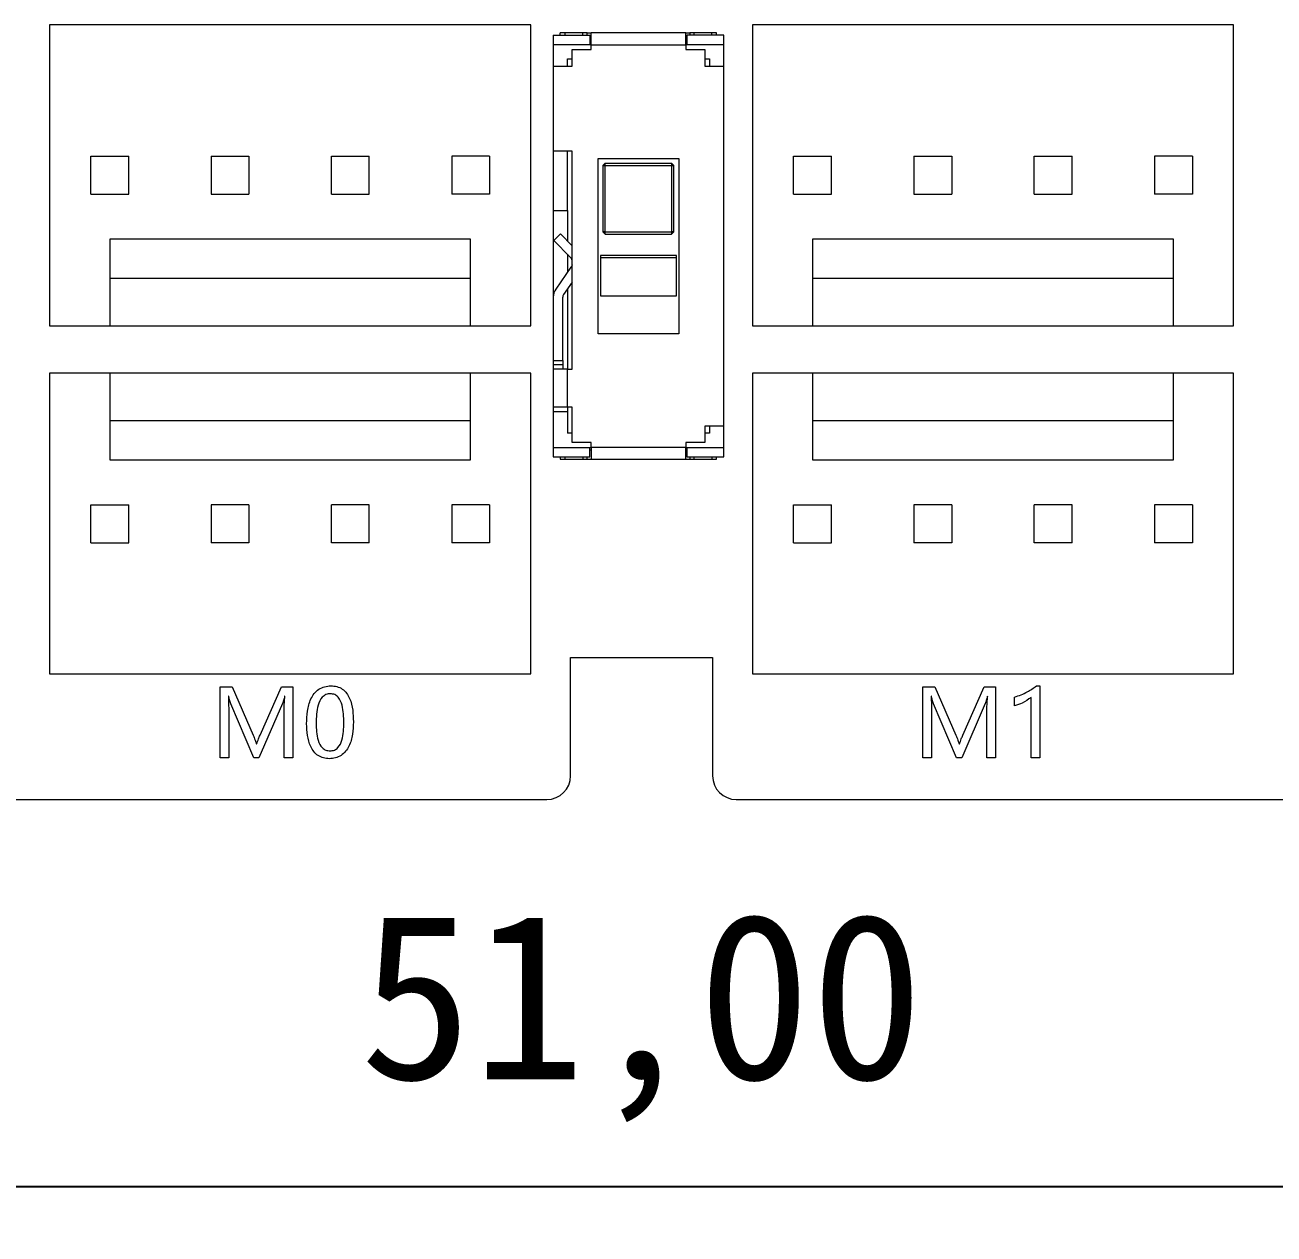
# Model space of a CAD drawing. Header units: millimetres. Extents: x 357.3 to 442.8, y 102.1 to 195.9.
# Drawn here: x 382.87 to 409.25, y 102.09 to 127.61 of the extents above; entities that cross this region are included whole.
import ezdxf

# ---------------------------------------------------------------- set-up
doc = ezdxf.new("R2010")
doc.units = ezdxf.units.MM
doc.header["$PDSIZE"] = -1
doc.dimstyles.new('ISO-25', dxfattribs={"dimtxt": 2.5, "dimasz": 2.5, "dimexe": 1.25, "dimexo": 0.625, "dimtad": 1, "dimtxsty": 'Standard', "dimcen": 2.5, "dimadec": 0, "dimazin": 0, "dimtfac": 1, "dimtmove": 0, "dimatfit": 3, "dimfxl": 1, "dimarcsym": 0})

# ---------------------------------------------------------------- blocks, each defined once
blk = doc.blocks.new('*D7')
at = {"color": 0, "lineweight": -2, "transparency": 16777216}
for p, q in [((370.395, 110.762), (370.395, 102.09)), ((421.395, 110.762), (421.395, 102.09)), ((373.951, 103.09), (417.839, 103.09))]:
    blk.add_line(p, q, dxfattribs=at)
at = {"color": 0, "transparency": 16777216}
for points in [[(373.951, 103.683), (373.951, 102.498), (370.395, 103.09)], [(417.839, 103.683), (417.839, 102.498), (421.395, 103.09)]]:
    blk.add_solid(points, dxfattribs=at)
at = {"layer": 'Defpoints', "color": 0, "transparency": 16777216}
for p in [(370.395, 111.762), (421.395, 111.762), (421.395, 103.09)]:
    blk.add_point(p, dxfattribs=at)
at = {"color": 0, "transparency": 16777216, "insert": (395.895, 106.656), "char_height": 3.5, "attachment_point": 5}
blk.add_mtext('51,00', dxfattribs=at)

msp = doc.modelspace()

# ---------------------------------------------------------------- linework, layer by layer
at = {"color": 7, "linetype": 'Continuous', "lineweight": 15}
for p, q in [((383.395, 127.612), (383.395, 121.262)), ((393.555, 127.612), (383.395, 127.612)), ((393.555, 121.262), (393.555, 127.612)), ((394.029, 127.396), (394.804, 127.396)), ((394.029, 127.396), (394.029, 127.196)), ((394.179, 127.396), (394.179, 127.446)), ((394.279, 127.446), (394.179, 127.446)), ((394.656, 127.446), (394.279, 127.446)), ((394.743, 127.446), (394.656, 127.446)), ((394.743, 127.446), (394.829, 127.446)), ((394.804, 127.396), (394.804, 127.196)), ((396.829, 127.446), (394.829, 127.446)), ((394.829, 127.196), (394.829, 127.446)), ((396.829, 127.196), (396.829, 127.446)), ((396.829, 127.446), (396.916, 127.446)), ((397.629, 127.396), (396.854, 127.396)), ((396.854, 127.396), (396.854, 127.196)), ((397.002, 127.446), (396.916, 127.446)), ((397.379, 127.446), (397.002, 127.446)), ((397.479, 127.446), (397.379, 127.446)), ((397.479, 127.396), (397.479, 127.446)), ((397.629, 127.196), (397.629, 127.396)), ((398.235, 127.612), (398.235, 121.262)), ((408.395, 127.612), (398.235, 127.612)), ((408.395, 121.262), (408.395, 127.612)), ((394.804, 127.196), (394.029, 127.196)), ((394.029, 127.196), (394.029, 126.746)), ((394.829, 127.246), (394.804, 127.246)), ((394.829, 127.196), (394.804, 127.196)), ((394.829, 127.096), (394.829, 127.196)), ((394.829, 127.196), (396.829, 127.196)), ((396.854, 127.246), (396.829, 127.246)), ((396.829, 127.196), (396.829, 127.096)), ((396.854, 127.196), (396.829, 127.196)), ((397.629, 127.196), (396.854, 127.196)), ((397.629, 126.746), (397.629, 127.196)), ((394.329, 126.896), (394.429, 126.896)), ((394.329, 126.746), (394.329, 126.896)), ((394.429, 126.746), (394.429, 127.096)), ((394.429, 127.096), (394.829, 127.096)), ((396.829, 127.096), (397.229, 127.096)), ((397.229, 127.096), (397.229, 126.746)), ((397.229, 126.896), (397.329, 126.896)), ((397.329, 126.896), (397.329, 126.746)), ((394.029, 126.746), (394.029, 124.946)), ((394.029, 126.746), (394.429, 126.746)), ((397.229, 126.746), (397.629, 126.746)), ((397.629, 119.146), (397.629, 126.746)), ((384.265, 124.842), (385.065, 124.842)), ((384.265, 124.042), (384.265, 124.842)), ((385.065, 124.042), (385.065, 124.842)), ((386.805, 124.842), (386.805, 124.042)), ((386.805, 124.842), (387.605, 124.842)), ((387.605, 124.842), (387.605, 124.042)), ((389.345, 124.042), (389.345, 124.842)), ((389.345, 124.842), (390.145, 124.842)), ((390.145, 124.042), (390.145, 124.842)), ((392.685, 124.842), (391.885, 124.842)), ((391.885, 124.842), (391.885, 124.042)), ((392.685, 124.842), (392.685, 124.042)), ((394.429, 124.946), (394.029, 124.946)), ((394.029, 124.946), (394.029, 123.696)), ((394.329, 123.696), (394.329, 124.946)), ((394.429, 120.346), (394.429, 124.946)), ((394.979, 124.796), (396.679, 124.796)), ((394.979, 121.096), (394.979, 124.796)), ((396.679, 124.796), (396.679, 121.096)), ((399.105, 124.842), (399.905, 124.842)), ((399.105, 124.042), (399.105, 124.842)), ((399.905, 124.042), (399.905, 124.842)), ((401.645, 124.842), (401.645, 124.042)), ((401.645, 124.842), (402.445, 124.842)), ((402.445, 124.842), (402.445, 124.042)), ((404.185, 124.842), (404.985, 124.842)), ((404.185, 124.042), (404.185, 124.842)), ((404.985, 124.042), (404.985, 124.842)), ((407.525, 124.842), (406.725, 124.842)), ((406.725, 124.842), (406.725, 124.042)), ((407.525, 124.842), (407.525, 124.042)), ((395.129, 124.696), (395.079, 124.646)), ((395.079, 124.646), (395.079, 123.246)), ((395.079, 124.646), (395.129, 124.646)), ((395.129, 124.646), (395.129, 124.696)), ((395.129, 124.696), (396.529, 124.696)), ((395.129, 123.246), (395.129, 124.646)), ((395.129, 124.646), (396.529, 124.646)), ((396.529, 124.696), (396.529, 124.646)), ((396.579, 124.646), (396.529, 124.696)), ((396.529, 124.646), (396.529, 123.246)), ((396.529, 124.646), (396.579, 124.646)), ((396.579, 123.246), (396.579, 124.646)), ((384.265, 124.042), (385.065, 124.042)), ((386.805, 124.042), (387.605, 124.042)), ((389.345, 124.042), (390.145, 124.042)), ((392.685, 124.042), (391.885, 124.042)), ((399.105, 124.042), (399.905, 124.042)), ((401.645, 124.042), (402.445, 124.042)), ((404.185, 124.042), (404.985, 124.042)), ((407.525, 124.042), (406.725, 124.042)), ((394.029, 123.696), (394.329, 123.696)), ((394.029, 123.696), (394.029, 121.866)), ((394.329, 123.696), (394.329, 123.053)), ((394.039, 123.061), (394.181, 123.202)), ((394.181, 123.202), (394.429, 122.953)), ((395.129, 123.246), (395.079, 123.246)), ((395.079, 123.246), (395.129, 123.196)), ((395.129, 123.246), (396.529, 123.246)), ((395.129, 123.196), (395.129, 123.246)), ((395.129, 123.196), (396.529, 123.196)), ((396.529, 123.246), (396.529, 123.196)), ((396.579, 123.246), (396.529, 123.246)), ((396.529, 123.196), (396.579, 123.246)), ((392.285, 123.092), (384.665, 123.092)), ((384.665, 123.092), (384.665, 122.262)), ((392.285, 122.262), (392.285, 123.092)), ((394.385, 122.714), (394.039, 123.061)), ((407.125, 123.092), (399.505, 123.092)), ((399.505, 123.092), (399.505, 122.262)), ((407.125, 122.262), (407.125, 123.092)), ((394.329, 122.771), (394.329, 122.389)), ((395.029, 122.746), (395.029, 121.896)), ((396.629, 122.746), (395.029, 122.746)), ((396.629, 122.696), (395.029, 122.696)), ((396.629, 121.896), (396.629, 122.746)), ((394.404, 122.497), (394.083, 122.038)), ((384.665, 122.262), (384.665, 121.262)), ((392.285, 122.262), (384.665, 122.262)), ((392.285, 121.262), (392.285, 122.262)), ((394.429, 122.183), (394.247, 121.923)), ((399.505, 122.262), (399.505, 121.262)), ((407.125, 122.262), (399.505, 122.262)), ((407.125, 121.262), (407.125, 122.262)), ((394.029, 121.866), (394.029, 120.528)), ((394.229, 120.528), (394.229, 121.866)), ((394.329, 122.04), (394.329, 120.346)), ((395.029, 121.896), (396.629, 121.896)), ((383.395, 121.262), (384.665, 121.262)), ((384.665, 121.262), (392.285, 121.262)), ((392.285, 121.262), (393.555, 121.262)), ((396.679, 121.096), (394.979, 121.096)), ((398.235, 121.262), (399.505, 121.262)), ((399.505, 121.262), (407.125, 121.262)), ((407.125, 121.262), (408.395, 121.262)), ((394.029, 120.528), (394.229, 120.528)), ((394.029, 120.528), (394.029, 120.435)), ((394.229, 120.435), (394.029, 120.435)), ((394.029, 120.435), (394.029, 120.346)), ((394.329, 120.346), (394.029, 120.346)), ((394.029, 120.346), (394.029, 119.546)), ((394.229, 120.528), (394.229, 120.435)), ((394.229, 120.435), (394.229, 120.346)), ((394.329, 119.546), (394.329, 120.346)), ((394.329, 120.346), (394.429, 120.346)), ((383.395, 120.262), (383.395, 113.912)), ((384.665, 120.262), (383.395, 120.262)), ((392.285, 120.262), (384.665, 120.262)), ((384.665, 120.262), (384.665, 119.262)), ((392.285, 119.262), (392.285, 120.262)), ((393.555, 120.262), (392.285, 120.262)), ((393.555, 113.912), (393.555, 120.262)), ((398.235, 120.262), (398.235, 113.912)), ((399.505, 120.262), (398.235, 120.262)), ((399.505, 120.262), (399.505, 119.262)), ((407.125, 120.262), (399.505, 120.262)), ((407.125, 119.262), (407.125, 120.262)), ((408.395, 120.262), (407.125, 120.262)), ((408.395, 113.912), (408.395, 120.262)), ((394.329, 119.546), (394.029, 119.546)), ((394.029, 119.546), (394.029, 119.446)), ((394.429, 119.546), (394.329, 119.546)), ((394.329, 119.546), (394.329, 119.446)), ((394.429, 118.796), (394.429, 119.546)), ((384.665, 119.262), (392.285, 119.262)), ((384.665, 119.262), (384.665, 118.432)), ((392.285, 118.432), (392.285, 119.262)), ((394.329, 119.446), (394.029, 119.446)), ((394.029, 119.446), (394.029, 118.696)), ((394.329, 119.446), (394.329, 118.996)), ((399.505, 119.262), (407.125, 119.262)), ((399.505, 119.262), (399.505, 118.432)), ((407.125, 118.432), (407.125, 119.262)), ((394.429, 118.996), (394.329, 118.996)), ((397.629, 119.146), (397.229, 119.146)), ((397.229, 119.146), (397.229, 118.796)), ((397.329, 118.996), (397.229, 118.996)), ((397.329, 119.146), (397.329, 118.996)), ((397.629, 118.696), (397.629, 119.146)), ((394.029, 118.696), (394.804, 118.696)), ((394.029, 118.696), (394.029, 118.496)), ((394.829, 118.796), (394.429, 118.796)), ((394.804, 118.496), (394.804, 118.696)), ((394.804, 118.696), (394.829, 118.696)), ((394.829, 118.696), (394.829, 118.796)), ((396.829, 118.696), (394.829, 118.696)), ((394.829, 118.696), (394.829, 118.446)), ((397.229, 118.796), (396.829, 118.796)), ((396.829, 118.796), (396.829, 118.696)), ((396.829, 118.446), (396.829, 118.696)), ((396.829, 118.696), (396.854, 118.696)), ((396.854, 118.696), (397.629, 118.696)), ((396.854, 118.696), (396.854, 118.496)), ((397.629, 118.496), (397.629, 118.696)), ((384.665, 118.432), (392.285, 118.432)), ((394.029, 118.496), (394.804, 118.496)), ((394.179, 118.496), (394.179, 118.446)), ((394.179, 118.446), (394.279, 118.446)), ((394.279, 118.446), (394.656, 118.446)), ((394.656, 118.446), (394.743, 118.446)), ((394.743, 118.446), (394.829, 118.446)), ((394.804, 118.646), (394.829, 118.646)), ((394.829, 118.446), (396.829, 118.446)), ((396.829, 118.646), (396.854, 118.646)), ((396.829, 118.446), (396.916, 118.446)), ((396.854, 118.496), (397.629, 118.496)), ((396.916, 118.446), (397.002, 118.446)), ((397.002, 118.446), (397.379, 118.446)), ((397.379, 118.446), (397.479, 118.446)), ((397.479, 118.446), (397.479, 118.496)), ((399.505, 118.432), (407.125, 118.432)), ((384.265, 117.482), (385.065, 117.482)), ((384.265, 116.682), (384.265, 117.482)), ((385.065, 116.682), (385.065, 117.482)), ((386.805, 117.482), (386.805, 116.682)), ((387.605, 117.482), (386.805, 117.482)), ((387.605, 117.482), (387.605, 116.682)), ((390.145, 117.482), (389.345, 117.482)), ((389.345, 116.682), (389.345, 117.482)), ((390.145, 116.682), (390.145, 117.482)), ((392.685, 117.482), (391.885, 117.482)), ((391.885, 117.482), (391.885, 116.682)), ((392.685, 117.482), (392.685, 116.682)), ((399.105, 116.682), (399.105, 117.482)), ((399.105, 117.482), (399.905, 117.482)), ((399.905, 116.682), (399.905, 117.482)), ((401.645, 117.482), (401.645, 116.682)), ((402.445, 117.482), (401.645, 117.482)), ((402.445, 117.482), (402.445, 116.682)), ((404.185, 116.682), (404.185, 117.482)), ((404.985, 117.482), (404.185, 117.482)), ((404.985, 116.682), (404.985, 117.482)), ((406.725, 117.482), (406.725, 116.682)), ((407.525, 117.482), (406.725, 117.482)), ((407.525, 117.482), (407.525, 116.682)), ((384.265, 116.682), (385.065, 116.682)), ((387.605, 116.682), (386.805, 116.682)), ((390.145, 116.682), (389.345, 116.682)), ((392.685, 116.682), (391.885, 116.682)), ((399.105, 116.682), (399.905, 116.682)), ((402.445, 116.682), (401.645, 116.682)), ((404.985, 116.682), (404.185, 116.682)), ((407.525, 116.682), (406.725, 116.682)), ((394.395, 114.262), (397.395, 114.262)), ((394.395, 111.762), (394.395, 114.262)), ((397.395, 114.262), (397.395, 111.762)), ((383.395, 113.912), (393.555, 113.912)), ((398.235, 113.912), (408.395, 113.912)), ((386.993, 112.142), (386.993, 113.642)), ((386.993, 113.642), (387.249, 113.642)), ((387.176, 113.441), (387.17, 113.441)), ((387.249, 113.642), (387.693, 112.618)), ((387.838, 112.622), (388.292, 113.642)), ((388.292, 113.642), (388.53, 113.642)), ((388.361, 113.441), (388.357, 113.441)), ((388.53, 113.642), (388.53, 112.142)), ((401.833, 112.142), (401.833, 113.642)), ((401.833, 113.642), (402.089, 113.642)), ((402.016, 113.441), (402.01, 113.441)), ((402.089, 113.642), (402.533, 112.618)), ((402.678, 112.622), (403.132, 113.642)), ((403.132, 113.642), (403.37, 113.642)), ((403.201, 113.441), (403.197, 113.441)), ((403.37, 113.642), (403.37, 112.142)), ((403.772, 113.24), (403.772, 113.423)), ((404.12, 112.142), (404.12, 113.416)), ((404.232, 113.661), (404.303, 113.661)), ((404.303, 113.661), (404.303, 112.142)), ((387.707, 112.142), (387.22, 113.28)), ((388.312, 113.289), (387.816, 112.142)), ((402.547, 112.142), (402.06, 113.28)), ((403.152, 113.289), (402.656, 112.142)), ((387.176, 113.135), (387.176, 112.142)), ((388.347, 112.142), (388.347, 113.144)), ((402.016, 113.135), (402.016, 112.142)), ((403.187, 112.142), (403.187, 113.144)), ((387.76, 112.435), (387.767, 112.435)), ((402.6, 112.435), (402.607, 112.435)), ((387.176, 112.142), (386.993, 112.142)), ((387.816, 112.142), (387.707, 112.142)), ((388.53, 112.142), (388.347, 112.142)), ((402.016, 112.142), (401.833, 112.142)), ((402.656, 112.142), (402.547, 112.142)), ((403.37, 112.142), (403.187, 112.142)), ((404.303, 112.142), (404.12, 112.142)), ((373.895, 111.262), (393.895, 111.262)), ((397.895, 111.262), (417.895, 111.262))]:
    msp.add_line(p, q, dxfattribs=at)
at = {"color": 8, "linetype": 'Continuous', "lineweight": 15}
for p, q in [((394.279, 127.396), (394.279, 127.446)), ((394.656, 127.396), (394.656, 127.446)), ((394.743, 127.396), (394.743, 127.446)), ((396.916, 127.446), (396.916, 127.396)), ((397.002, 127.396), (397.002, 127.446)), ((397.379, 127.396), (397.379, 127.446)), ((394.279, 118.446), (394.279, 118.496)), ((394.656, 118.496), (394.656, 118.446)), ((394.743, 118.446), (394.743, 118.496)), ((396.916, 118.496), (396.916, 118.446)), ((397.002, 118.446), (397.002, 118.496)), ((397.379, 118.496), (397.379, 118.446))]:
    msp.add_line(p, q, dxfattribs=at)
at = {"color": 7, "linetype": 'Continuous', "lineweight": 15, "flags": 128}
msp.add_lwpolyline([(394.429, 122.549), (394.419, 122.522), (394.404, 122.497)], dxfattribs=at)
at = {"color": 7, "linetype": 'Continuous', "lineweight": 15}
for centre, radius, start, end in [((394.265, 122.594), 0.17, 15.2891, 45), ((394.329, 121.866), 0.3, 145, 180), ((394.329, 121.866), 0.1, 145, 180), ((393.895, 111.762), 0.5, 270, 0), ((397.895, 111.762), 0.5, 180, 270)]:
    msp.add_arc(centre, radius, start, end, dxfattribs=at)
for points, knots in [([(387.17, 113.441), (387.172, 113.384), (387.176, 113.282), (387.176, 113.18), (387.176, 113.135)], [0, 0, 0, 0, 0.559984, 1, 1, 1, 1]), ([(387.22, 113.28), (387.21, 113.31), (387.193, 113.363), (387.181, 113.417), (387.176, 113.441)], [0, 0, 0, 0, 0.559762, 1, 1, 1, 1]), ([(388.357, 113.441), (388.35, 113.412), (388.338, 113.36), (388.32, 113.311), (388.312, 113.289)], [0, 0, 0, 0, 0.560108, 1, 1, 1, 1]), ([(388.347, 113.144), (388.348, 113.199), (388.35, 113.298), (388.358, 113.397), (388.361, 113.441)], [0, 0, 0, 0, 0.559977, 1, 1, 1, 1]), ([(388.822, 112.863), (388.825, 112.952), (388.831, 113.13), (388.887, 113.349), (388.978, 113.503), (389.077, 113.596), (389.201, 113.652), (389.29, 113.658), (389.335, 113.661)], [0, 0, 0, 0, 0.250378, 0.500191, 0.625269, 0.750159, 0.874983, 1, 1, 1, 1]), ([(389.324, 113.496), (389.292, 113.493), (389.228, 113.486), (389.122, 113.405), (389.032, 113.193), (389.027, 113.001), (389.024, 112.872)], [0, 0, 0, 0, 0.124918, 0.249719, 0.49894, 1, 1, 1, 1]), ([(389.609, 112.882), (389.606, 113.007), (389.601, 113.194), (389.518, 113.403), (389.418, 113.486), (389.356, 113.492), (389.324, 113.496)], [0, 0, 0, 0, 0.501183, 0.75055, 0.875266, 1, 1, 1, 1]), ([(389.335, 113.661), (389.377, 113.658), (389.462, 113.653), (389.58, 113.599), (389.672, 113.51), (389.754, 113.36), (389.803, 113.152), (389.808, 112.983), (389.81, 112.899)], [0, 0, 0, 0, 0.124997, 0.249802, 0.374638, 0.499699, 0.749589, 1, 1, 1, 1]), ([(402.01, 113.441), (402.012, 113.384), (402.016, 113.282), (402.016, 113.18), (402.016, 113.135)], [0, 0, 0, 0, 0.559984, 1, 1, 1, 1]), ([(402.06, 113.28), (402.05, 113.31), (402.033, 113.363), (402.021, 113.417), (402.016, 113.441)], [0, 0, 0, 0, 0.559763, 1, 1, 1, 1]), ([(403.197, 113.441), (403.19, 113.412), (403.178, 113.36), (403.16, 113.311), (403.152, 113.289)], [0, 0, 0, 0, 0.560109, 1, 1, 1, 1]), ([(403.187, 113.144), (403.188, 113.199), (403.19, 113.298), (403.198, 113.397), (403.201, 113.441)], [0, 0, 0, 0, 0.559977, 1, 1, 1, 1]), ([(403.772, 113.423), (403.864, 113.456), (404.028, 113.514), (404.169, 113.616), (404.232, 113.661)], [0, 0, 0, 0, 0.559943, 1, 1, 1, 1]), ([(404.12, 113.416), (404.06, 113.374), (403.953, 113.297), (403.827, 113.257), (403.772, 113.24)], [0, 0, 0, 0, 0.55949, 1, 1, 1, 1]), ([(389.81, 112.899), (389.807, 112.812), (389.801, 112.638), (389.742, 112.425), (389.649, 112.277), (389.553, 112.188), (389.431, 112.133), (389.344, 112.127), (389.301, 112.124)], [0, 0, 0, 0, 0.250363, 0.500119, 0.625208, 0.750144, 0.874978, 1, 1, 1, 1]), ([(387.767, 112.435), (387.78, 112.47), (387.803, 112.533), (387.827, 112.595), (387.838, 112.622)], [0, 0, 0, 0, 0.560002, 1, 1, 1, 1]), ([(389.301, 112.124), (389.26, 112.127), (389.177, 112.132), (389.062, 112.185), (388.971, 112.271), (388.885, 112.413), (388.831, 112.616), (388.825, 112.781), (388.822, 112.863)], [0, 0, 0, 0, 0.124987, 0.249823, 0.374758, 0.499847, 0.749637, 1, 1, 1, 1]), ([(389.024, 112.872), (389.027, 112.751), (389.032, 112.568), (389.124, 112.368), (389.227, 112.297), (389.288, 112.291), (389.319, 112.289)], [0, 0, 0, 0, 0.500924, 0.750027, 0.874946, 1, 1, 1, 1]), ([(389.319, 112.289), (389.349, 112.292), (389.411, 112.297), (389.513, 112.373), (389.601, 112.576), (389.606, 112.759), (389.609, 112.882)], [0, 0, 0, 0, 0.12494, 0.249777, 0.498919, 1, 1, 1, 1]), ([(402.607, 112.435), (402.62, 112.47), (402.643, 112.533), (402.667, 112.595), (402.678, 112.622)], [0, 0, 0, 0, 0.560004, 1, 1, 1, 1]), ([(387.693, 112.618), (387.708, 112.585), (387.733, 112.525), (387.752, 112.462), (387.76, 112.435)], [0, 0, 0, 0, 0.560068, 1, 1, 1, 1]), ([(402.533, 112.618), (402.548, 112.585), (402.573, 112.525), (402.592, 112.462), (402.6, 112.435)], [0, 0, 0, 0, 0.5600684, 1, 1, 1, 1])]:
    msp.add_open_spline(points, degree=3, knots=knots, dxfattribs=at)

# ---------------------------------------------------------------- dimensions: what is measured, and where the dimension line sits
dim = msp.add_linear_dim(base=(421.395, 103.09), p1=(370.395, 111.762), p2=(421.395, 111.762), dimstyle='ISO-25', override={"dimtxt": 3.5, "dimasz": 3.556, "dimexe": 1, "dimexo": 1, "dimgap": 1.524, "dimtih": 1, "dimtoh": 1, "dimzin": 0, "dimadec": 2, "dimtzin": 0})
dim.commit()
dim.dimension.update_dxf_attribs({"geometry": '*D7', "text_midpoint": (395.895, 106.656)})

doc.saveas('drawing.dxf')
